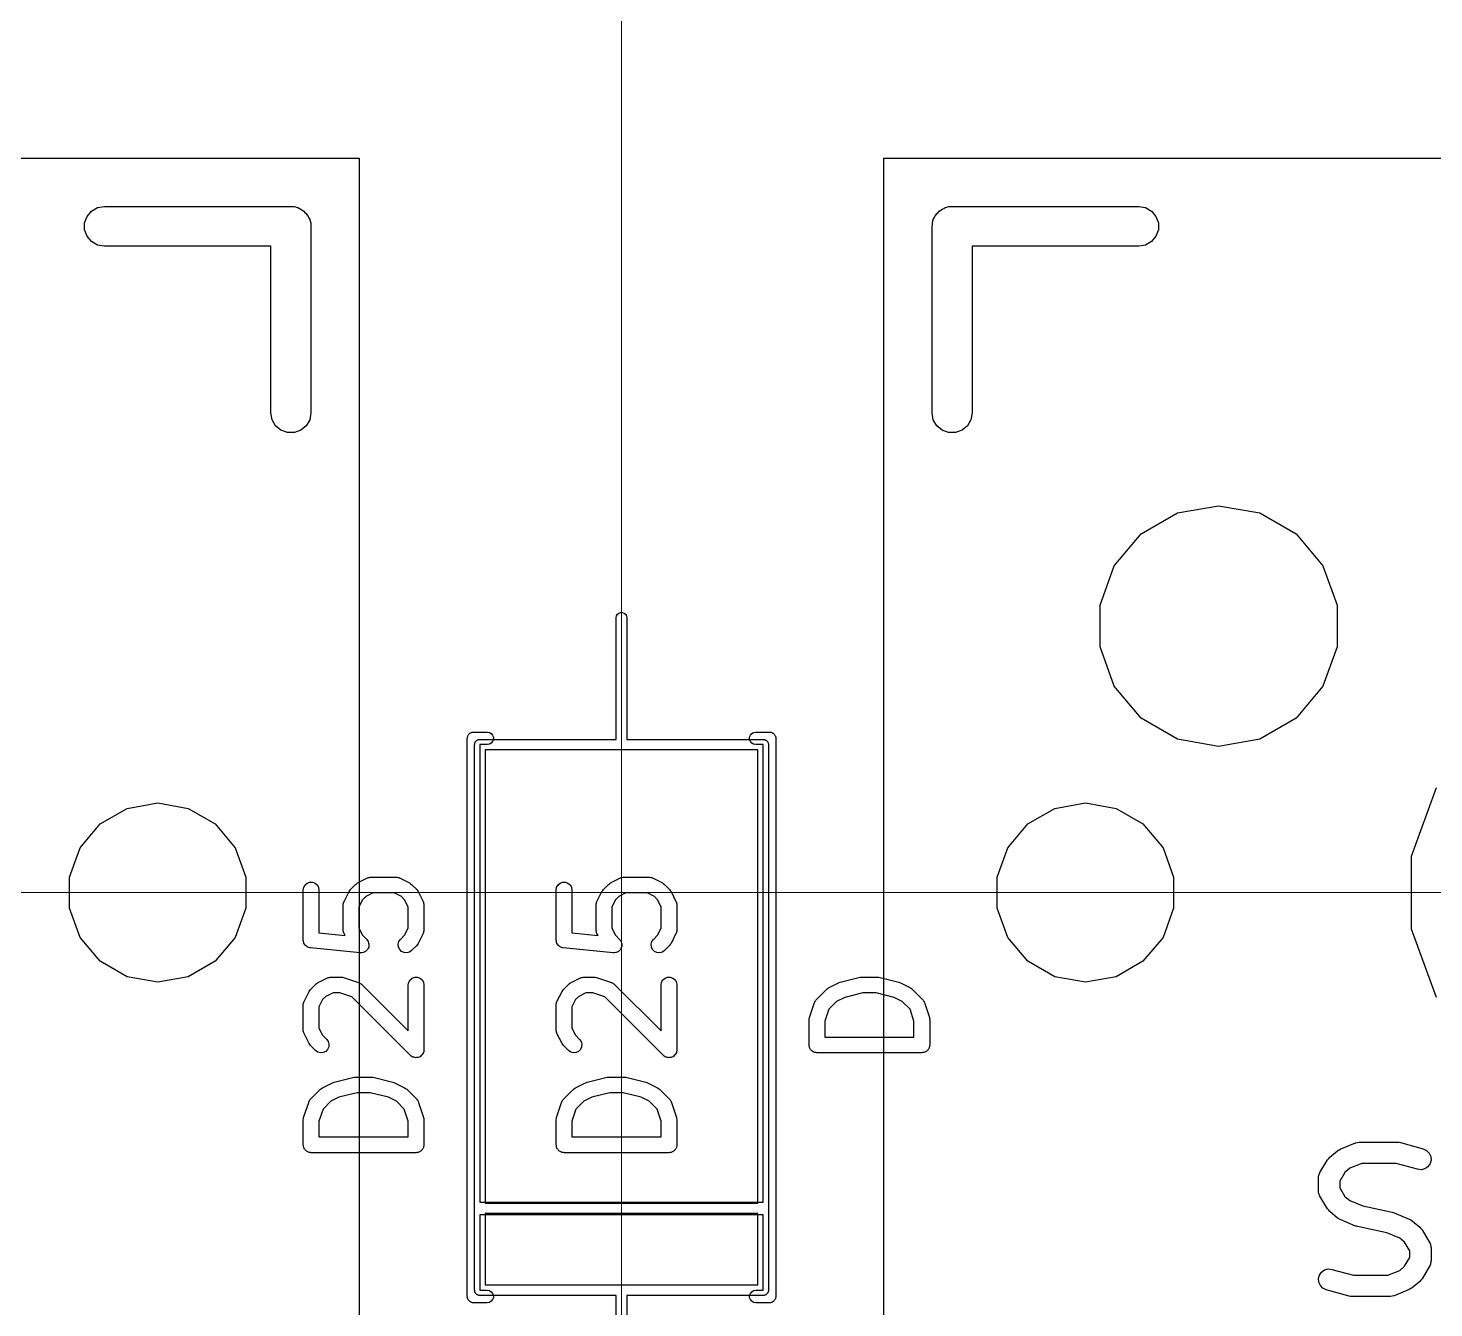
# Model space of a CAD drawing. Header units: millimetres. Extents: x 24 to 200, y 24 to 188.
# Drawn here: x 142.87 to 156.27, y 94.67 to 106.86 of the extents above; entities that cross this region are included whole.
import ezdxf

# ---------------------------------------------------------------- set-up
doc = ezdxf.new("R2010")
doc.units = ezdxf.units.MM
doc.layers.add('3_SwitchPlate', color=6, linetype='Continuous')
doc.layers.add('7_PCBサンプル', color=7, linetype='Continuous')
doc.layers.add('補助線', color=4, linetype='Continuous', lineweight=5, transparency=0.5)

# ---------------------------------------------------------------- blocks, each defined once
blk = doc.blocks.new('hhskb2-F.SilkS')
at = {"layer": '7_PCBサンプル'}
for p, q in [((130.384, -81.6169), (130.407, -81.5547)), ((130.407, -81.5547), (130.45, -81.5041)), ((130.45, -81.5041), (130.507, -81.471)), ((130.507, -81.471), (130.572, -81.4595)), ((130.572, -81.4595), (132.35, -81.4595)), ((132.35, -81.4595), (132.366, -81.4624)), ((132.366, -81.4624), (132.383, -81.4624)), ((132.383, -81.4624), (132.399, -81.4681)), ((132.399, -81.4681), (132.415, -81.471)), ((132.415, -81.471), (132.43, -81.4793)), ((132.43, -81.4793), (132.445, -81.485)), ((132.445, -81.485), (132.458, -81.4957)), ((132.458, -81.4957), (132.472, -81.5041)), ((132.472, -81.5041), (132.483, -81.5168)), ((132.483, -81.5168), (132.496, -81.5275)), ((132.496, -81.5275), (132.504, -81.542)), ((132.504, -81.542), (132.515, -81.5547)), ((132.515, -81.5547), (132.521, -81.5704)), ((132.521, -81.5704), (132.529, -81.5848)), ((138.471, -81.5848), (138.479, -81.5704)), ((138.479, -81.5704), (138.485, -81.5547)), ((138.485, -81.5547), (138.496, -81.542)), ((138.496, -81.542), (138.504, -81.5275)), ((138.504, -81.5275), (138.517, -81.5168)), ((138.517, -81.5168), (138.528, -81.5041)), ((138.528, -81.5041), (138.542, -81.4957)), ((138.542, -81.4957), (138.555, -81.485)), ((138.555, -81.485), (138.57, -81.4793)), ((138.57, -81.4793), (138.585, -81.471)), ((138.585, -81.471), (138.601, -81.4681)), ((138.601, -81.4681), (138.617, -81.4624)), ((138.617, -81.4624), (138.634, -81.4624)), ((138.634, -81.4624), (138.65, -81.4595)), ((138.65, -81.4595), (140.428, -81.4595)), ((140.428, -81.4595), (140.493, -81.471)), ((140.493, -81.471), (140.55, -81.5041)), ((140.55, -81.5041), (140.593, -81.5547)), ((140.593, -81.5547), (140.616, -81.6169)), ((130.384, -81.6831), (130.384, -81.6169)), ((130.407, -81.7452), (130.384, -81.6831)), ((132.529, -81.5848), (132.532, -81.6013)), ((132.532, -81.6013), (132.538, -81.6169)), ((132.538, -81.6169), (132.538, -81.6336)), ((132.538, -81.6336), (132.54, -81.65)), ((132.54, -81.65), (132.54, -83.428)), ((138.459, -81.65), (138.462, -81.6336)), ((138.459, -83.428), (138.459, -81.65)), ((138.462, -81.6169), (138.468, -81.6013)), ((138.462, -81.6336), (138.462, -81.6169)), ((138.468, -81.6013), (138.471, -81.5848)), ((140.616, -81.6831), (140.593, -81.7452)), ((140.616, -81.6169), (140.616, -81.6831)), ((130.45, -81.7959), (130.407, -81.7452)), ((130.507, -81.829), (130.45, -81.7959)), ((130.572, -81.8405), (130.507, -81.829)), ((132.159, -81.8405), (130.572, -81.8405)), ((132.159, -83.428), (132.159, -81.8405)), ((140.428, -81.8405), (138.84, -81.8405)), ((138.84, -81.8405), (138.84, -83.428)), ((140.493, -81.829), (140.428, -81.8405)), ((140.55, -81.7959), (140.493, -81.829)), ((140.593, -81.7452), (140.55, -81.7959)), ((132.171, -83.4932), (132.159, -83.428)), ((132.54, -83.428), (132.529, -83.4932)), ((138.471, -83.4932), (138.459, -83.428)), ((138.84, -83.428), (138.829, -83.4932)), ((132.204, -83.5505), (132.171, -83.4932)), ((132.255, -83.593), (132.204, -83.5505)), ((132.496, -83.5505), (132.445, -83.593)), ((132.529, -83.4932), (132.496, -83.5505)), ((138.504, -83.5505), (138.471, -83.4932)), ((138.555, -83.593), (138.504, -83.5505)), ((138.796, -83.5505), (138.745, -83.593)), ((138.829, -83.4932), (138.796, -83.5505)), ((132.317, -83.6156), (132.255, -83.593)), ((132.383, -83.6156), (132.317, -83.6156)), ((132.445, -83.593), (132.383, -83.6156)), ((138.617, -83.6156), (138.555, -83.593)), ((138.683, -83.6156), (138.617, -83.6156)), ((138.745, -83.593), (138.683, -83.6156)), ((140.452, -84.5811), (140.798, -84.3818)), ((140.798, -84.3818), (141.19, -84.3126)), ((141.19, -84.3126), (141.582, -84.3818)), ((141.582, -84.3818), (141.928, -84.5811)), ((140.196, -84.8863), (140.452, -84.5811)), ((141.928, -84.5811), (142.184, -84.8863)), ((140.06, -85.2608), (140.196, -84.8863)), ((142.184, -84.8863), (142.32, -85.2608)), ((140.06, -85.6592), (140.06, -85.2608)), ((142.32, -85.2608), (142.32, -85.6592)), ((140.196, -86.0337), (140.06, -85.6592)), ((142.32, -85.6592), (142.184, -86.0337)), ((140.452, -86.3389), (140.196, -86.0337)), ((142.184, -86.0337), (141.928, -86.3389)), ((140.798, -86.5382), (140.452, -86.3389)), ((141.928, -86.3389), (141.582, -86.5382)), ((134.03, -86.53), (134.031, -86.5248)), ((134.03, -91.85), (134.03, -86.53)), ((134.031, -86.5196), (134.033, -86.5147)), ((134.031, -86.5248), (134.031, -86.5196)), ((134.033, -86.5147), (134.034, -86.5095)), ((134.034, -86.5095), (134.036, -86.5049)), ((134.036, -86.5049), (134.038, -86.5)), ((134.038, -86.5), (134.041, -86.496)), ((134.041, -86.496), (134.044, -86.4914)), ((134.044, -86.4914), (134.048, -86.4881)), ((134.048, -86.4881), (134.051, -86.484)), ((134.051, -86.484), (134.056, -86.4814)), ((134.056, -86.4814), (134.06, -86.478)), ((134.06, -86.478), (134.065, -86.4762)), ((134.065, -86.4762), (134.069, -86.4736)), ((134.069, -86.4736), (134.075, -86.4727)), ((134.075, -86.4727), (134.08, -86.4709)), ((134.08, -86.4709), (134.085, -86.4709)), ((134.085, -86.4709), (134.09, -86.47)), ((134.09, -86.47), (134.22, -86.47)), ((134.22, -86.47), (134.241, -86.4736)), ((134.241, -86.4736), (134.259, -86.484)), ((134.259, -86.484), (134.272, -86.5)), ((134.272, -86.5), (134.279, -86.5196)), ((134.279, -86.5196), (134.279, -86.5404)), ((136.721, -86.5196), (136.728, -86.5)), ((136.721, -86.5404), (136.721, -86.5196)), ((136.728, -86.5), (136.741, -86.484)), ((136.741, -86.484), (136.759, -86.4736)), ((136.759, -86.4736), (136.78, -86.47)), ((136.78, -86.47), (136.91, -86.47)), ((136.91, -86.47), (136.915, -86.4709)), ((136.915, -86.4709), (136.92, -86.4709)), ((136.92, -86.4709), (136.925, -86.4727)), ((136.925, -86.4727), (136.931, -86.4736)), ((136.931, -86.4736), (136.935, -86.4762)), ((136.935, -86.4762), (136.94, -86.478)), ((136.94, -86.478), (136.944, -86.4814)), ((136.944, -86.4814), (136.949, -86.484)), ((136.949, -86.484), (136.952, -86.4881)), ((136.952, -86.4881), (136.956, -86.4914)), ((136.956, -86.4914), (136.959, -86.496)), ((136.959, -86.496), (136.962, -86.5)), ((136.962, -86.5), (136.964, -86.5049)), ((136.964, -86.5049), (136.966, -86.5095)), ((136.966, -86.5095), (136.967, -86.5147)), ((136.967, -86.5147), (136.969, -86.5196)), ((136.969, -86.5196), (136.969, -86.5248)), ((136.969, -86.5248), (136.97, -86.53)), ((136.97, -86.53), (136.97, -91.85)), ((134.22, -86.59), (134.15, -86.59)), ((134.15, -86.59), (134.15, -90.95)), ((134.241, -86.5864), (134.22, -86.59)), ((134.259, -86.576), (134.241, -86.5864)), ((134.272, -86.56), (134.259, -86.576)), ((134.279, -86.5404), (134.272, -86.56)), ((136.728, -86.56), (136.721, -86.5404)), ((136.741, -86.576), (136.728, -86.56)), ((136.759, -86.5864), (136.741, -86.576)), ((136.78, -86.59), (136.759, -86.5864)), ((136.85, -86.59), (136.78, -86.59)), ((136.85, -90.95), (136.85, -86.59)), ((141.19, -86.6074), (140.798, -86.5382)), ((141.582, -86.5382), (141.19, -86.6074)), ((143.029, -87.6524), (143.267, -86.9992)), ((130.531, -87.3457), (130.788, -87.1974)), ((130.788, -87.1974), (131.08, -87.1458)), ((131.08, -87.1458), (131.372, -87.1974)), ((131.372, -87.1974), (131.629, -87.3457)), ((139.371, -87.3457), (139.628, -87.1974)), ((139.628, -87.1974), (139.92, -87.1458)), ((139.92, -87.1458), (140.212, -87.1974)), ((140.212, -87.1974), (140.469, -87.3457)), ((130.34, -87.5729), (130.531, -87.3457)), ((131.629, -87.3457), (131.82, -87.5729)), ((139.18, -87.5729), (139.371, -87.3457)), ((140.469, -87.3457), (140.66, -87.5729)), ((130.239, -87.8517), (130.34, -87.5729)), ((131.82, -87.5729), (131.921, -87.8517)), ((139.079, -87.8517), (139.18, -87.5729)), ((140.66, -87.5729), (140.761, -87.8517)), ((143.029, -88.3476), (143.029, -87.6524)), ((130.239, -88.1483), (130.239, -87.8517)), ((131.921, -87.8517), (131.921, -88.1483)), ((132.985, -87.9086), (133.08, -87.861)), ((133.08, -87.861), (133.084, -87.8598)), ((133.084, -87.8598), (133.088, -87.8576)), ((133.088, -87.8576), (133.097, -87.8561)), ((133.097, -87.8561), (133.105, -87.8536)), ((133.105, -87.8536), (133.11, -87.8538)), ((133.11, -87.8538), (133.114, -87.8531)), ((133.114, -87.8531), (133.352, -87.8531)), ((133.352, -87.8531), (133.356, -87.8538)), ((133.356, -87.8538), (133.36, -87.8536)), ((133.36, -87.8536), (133.369, -87.8561)), ((133.369, -87.8561), (133.378, -87.8576)), ((133.378, -87.8576), (133.381, -87.8598)), ((133.381, -87.8598), (133.385, -87.861)), ((133.385, -87.861), (133.481, -87.9086)), ((139.079, -88.1483), (139.079, -87.8517)), ((140.761, -87.8517), (140.761, -88.1483)), ((132.467, -87.9757), (132.472, -87.9501)), ((132.467, -88.4519), (132.467, -87.9757)), ((132.472, -87.9501), (132.485, -87.9275)), ((132.485, -87.9275), (132.505, -87.9108)), ((132.505, -87.9108), (132.529, -87.9019)), ((132.529, -87.9019), (132.555, -87.9019)), ((132.555, -87.9019), (132.58, -87.9108)), ((132.58, -87.9108), (132.6, -87.9275)), ((132.6, -87.9275), (132.613, -87.9501)), ((132.613, -87.9501), (132.617, -87.9757)), ((132.617, -87.9757), (132.617, -88.384)), ((132.856, -88.085), (132.904, -87.9898)), ((132.904, -87.9898), (132.911, -87.9801)), ((132.911, -87.9801), (132.918, -87.9703)), ((132.918, -87.9703), (132.966, -87.9227)), ((132.966, -87.9227), (132.975, -87.9158)), ((132.975, -87.9158), (132.985, -87.9086)), ((133.132, -88.0031), (133.063, -88.0374)), ((133.334, -88.0031), (133.132, -88.0031)), ((133.403, -88.0374), (133.334, -88.0031)), ((133.481, -87.9086), (133.49, -87.9158)), ((133.49, -87.9158), (133.5, -87.9227)), ((133.5, -87.9227), (133.548, -87.9703)), ((133.548, -87.9703), (133.555, -87.9801)), ((133.555, -87.9801), (133.562, -87.9898)), ((133.562, -87.9898), (133.609, -88.085)), ((132.848, -88.1186), (132.849, -88.1143)), ((132.848, -88.3567), (132.848, -88.1186)), ((132.849, -88.11), (132.851, -88.1016)), ((132.849, -88.1143), (132.849, -88.11)), ((132.851, -88.1016), (132.853, -88.0929)), ((132.853, -88.0929), (132.855, -88.0892)), ((132.855, -88.0892), (132.856, -88.085)), ((133.033, -88.0678), (132.998, -88.1363)), ((132.998, -88.1363), (132.998, -88.339)), ((133.063, -88.0374), (133.033, -88.0678)), ((133.433, -88.0678), (133.403, -88.0374)), ((133.467, -88.1363), (133.433, -88.0678)), ((133.467, -88.339), (133.467, -88.1363)), ((133.609, -88.085), (133.611, -88.0892)), ((133.611, -88.0892), (133.613, -88.0929)), ((133.613, -88.0929), (133.614, -88.1016)), ((133.614, -88.1016), (133.617, -88.11)), ((133.617, -88.11), (133.617, -88.1143)), ((133.617, -88.1143), (133.617, -88.1186)), ((133.617, -88.1186), (133.617, -88.3567)), ((130.34, -88.4271), (130.239, -88.1483)), ((131.921, -88.1483), (131.82, -88.4271)), ((139.18, -88.4271), (139.079, -88.1483)), ((140.761, -88.1483), (140.66, -88.4271)), ((132.617, -88.384), (132.866, -88.4089)), ((132.849, -88.3609), (132.848, -88.3567)), ((132.849, -88.3652), (132.849, -88.3609)), ((132.851, -88.3737), (132.849, -88.3652)), ((132.853, -88.3823), (132.851, -88.3737)), ((132.855, -88.3861), (132.853, -88.3823)), ((132.856, -88.3902), (132.855, -88.3861)), ((132.866, -88.4089), (132.856, -88.3902)), ((132.998, -88.339), (133.033, -88.4075)), ((133.033, -88.4075), (133.072, -88.4465)), ((133.394, -88.4465), (133.433, -88.4075)), ((133.433, -88.4075), (133.467, -88.339)), ((133.609, -88.3902), (133.562, -88.4854)), ((133.611, -88.3861), (133.609, -88.3902)), ((133.613, -88.3823), (133.611, -88.3861)), ((133.614, -88.3737), (133.613, -88.3823)), ((133.617, -88.3652), (133.614, -88.3737)), ((133.617, -88.3567), (133.617, -88.3609)), ((133.617, -88.3609), (133.617, -88.3652)), ((143.267, -89.0008), (143.029, -88.3476)), ((130.531, -88.6543), (130.34, -88.4271)), ((131.82, -88.4271), (131.629, -88.6543)), ((132.468, -88.4547), (132.467, -88.4519)), ((132.468, -88.4575), (132.468, -88.4547)), ((132.47, -88.4675), (132.468, -88.4575)), ((132.472, -88.4776), (132.47, -88.4675)), ((132.473, -88.48), (132.472, -88.4776)), ((132.474, -88.4828), (132.473, -88.48)), ((132.48, -88.4912), (132.474, -88.4828)), ((132.485, -88.5001), (132.48, -88.4912)), ((132.487, -88.5019), (132.485, -88.5001)), ((132.489, -88.5043), (132.487, -88.5019)), ((132.497, -88.5103), (132.489, -88.5043)), ((132.505, -88.5169), (132.497, -88.5103)), ((132.508, -88.5178), (132.505, -88.5169)), ((132.51, -88.5195), (132.508, -88.5178)), ((132.52, -88.5223), (132.51, -88.5195)), ((132.529, -88.5258), (132.52, -88.5223)), ((132.532, -88.5258), (132.529, -88.5258)), ((132.535, -88.5265), (132.532, -88.5258)), ((133.011, -88.5742), (132.535, -88.5265)), ((133.079, -88.5433), (133.07, -88.5521)), ((133.072, -88.4465), (133.072, -88.4469)), ((133.072, -88.4469), (133.072, -88.4472)), ((133.072, -88.4472), (133.079, -88.4576)), ((133.079, -88.4576), (133.087, -88.4678)), ((133.08, -88.5429), (133.079, -88.5433)), ((133.085, -88.5312), (133.08, -88.5425)), ((133.08, -88.5425), (133.08, -88.5429)), ((133.091, -88.5198), (133.085, -88.5312)), ((133.087, -88.4678), (133.087, -88.4683)), ((133.087, -88.4683), (133.087, -88.4687)), ((133.087, -88.4687), (133.09, -88.4809)), ((133.09, -88.4809), (133.093, -88.493)), ((133.092, -88.5065), (133.091, -88.5189)), ((133.091, -88.5189), (133.091, -88.5194)), ((133.091, -88.5194), (133.091, -88.5198)), ((133.093, -88.4939), (133.092, -88.5065)), ((133.093, -88.493), (133.093, -88.4935)), ((133.093, -88.4935), (133.093, -88.4939)), ((133.372, -88.493), (133.379, -88.4678)), ((133.375, -88.5189), (133.372, -88.493)), ((133.386, -88.5425), (133.375, -88.5189)), ((133.379, -88.4678), (133.394, -88.4465)), ((133.404, -88.561), (133.386, -88.5425)), ((133.548, -88.5049), (133.5, -88.5526)), ((133.555, -88.4951), (133.548, -88.5049)), ((133.562, -88.4854), (133.555, -88.4951)), ((139.371, -88.6543), (139.18, -88.4271)), ((140.66, -88.4271), (140.469, -88.6543)), ((130.788, -88.8026), (130.531, -88.6543)), ((131.629, -88.6543), (131.372, -88.8026)), ((133.012, -88.5741), (133.011, -88.5742)), ((133.024, -88.5731), (133.012, -88.5742)), ((133.012, -88.5742), (133.012, -88.5741)), ((133.037, -88.5722), (133.024, -88.5731)), ((133.038, -88.572), (133.037, -88.5722)), ((133.049, -88.5667), (133.038, -88.572)), ((133.038, -88.572), (133.038, -88.572)), ((133.061, -88.5615), (133.049, -88.5667)), ((133.062, -88.561), (133.061, -88.5612)), ((133.061, -88.5612), (133.061, -88.5615)), ((133.07, -88.5521), (133.062, -88.561)), ((133.428, -88.572), (133.404, -88.561)), ((133.454, -88.5742), (133.428, -88.572)), ((133.479, -88.5675), (133.454, -88.5742)), ((133.5, -88.5526), (133.479, -88.5675)), ((139.628, -88.8026), (139.371, -88.6543)), ((140.469, -88.6543), (140.212, -88.8026)), ((131.08, -88.8541), (130.788, -88.8026)), ((131.372, -88.8026), (131.08, -88.8541)), ((132.703, -88.8122), (132.707, -88.81)), ((132.707, -88.81), (132.716, -88.8085)), ((132.716, -88.8085), (132.724, -88.806)), ((132.724, -88.806), (132.729, -88.8062)), ((132.729, -88.8062), (132.733, -88.8055)), ((132.733, -88.8055), (132.828, -88.8055)), ((132.828, -88.8055), (132.84, -88.8076)), ((132.84, -88.8076), (132.852, -88.8093)), ((132.852, -88.8093), (132.995, -88.8569)), ((133.505, -88.8155), (133.529, -88.8066)), ((133.529, -88.8066), (133.555, -88.8066)), ((133.555, -88.8066), (133.58, -88.8155)), ((139.92, -88.8541), (139.628, -88.8026)), ((140.212, -88.8026), (139.92, -88.8541)), ((132.475, -89.0374), (132.523, -88.9422)), ((132.523, -88.9422), (132.53, -88.9325)), ((132.53, -88.9325), (132.537, -88.9227)), ((132.537, -88.9227), (132.585, -88.8751)), ((132.585, -88.8751), (132.594, -88.8682)), ((132.594, -88.8682), (132.604, -88.861)), ((132.604, -88.861), (132.699, -88.8134)), ((132.699, -88.8134), (132.703, -88.8122)), ((132.995, -88.8569), (132.998, -88.859)), ((132.998, -88.859), (133.003, -88.8601)), ((133.003, -88.8601), (133.01, -88.8652)), ((133.01, -88.8652), (133.018, -88.8693)), ((133.018, -88.8693), (133.02, -88.8726)), ((133.02, -88.8726), (133.024, -88.8751)), ((133.024, -88.8751), (133.467, -89.3185)), ((133.467, -88.8805), (133.472, -88.8548)), ((133.467, -89.3185), (133.467, -88.8805)), ((133.472, -88.8548), (133.485, -88.8323)), ((133.485, -88.8323), (133.505, -88.8155)), ((133.58, -88.8155), (133.6, -88.8323)), ((133.6, -88.8323), (133.613, -88.8548)), ((133.613, -88.8548), (133.617, -88.8805)), ((133.617, -88.8805), (133.617, -89.4995)), ((132.467, -89.071), (132.468, -89.0667)), ((132.467, -89.309), (132.467, -89.071)), ((132.468, -89.0624), (132.47, -89.054)), ((132.468, -89.0667), (132.468, -89.0624)), ((132.47, -89.054), (132.472, -89.0453)), ((132.472, -89.0453), (132.474, -89.0416)), ((132.474, -89.0416), (132.475, -89.0374)), ((132.652, -89.0201), (132.617, -89.0887)), ((132.682, -88.9897), (132.652, -89.0201)), ((132.751, -88.9555), (132.682, -88.9897)), ((132.816, -88.9555), (132.751, -88.9555)), ((132.93, -88.9936), (132.816, -88.9555)), ((133.489, -89.5526), (132.93, -88.9936)), ((132.617, -89.0887), (132.617, -89.2913)), ((132.468, -89.3133), (132.467, -89.309)), ((132.468, -89.3176), (132.468, -89.3133)), ((132.47, -89.326), (132.468, -89.3176)), ((132.472, -89.3347), (132.47, -89.326)), ((132.474, -89.3384), (132.472, -89.3347)), ((132.475, -89.3426), (132.474, -89.3384)), ((132.523, -89.4378), (132.475, -89.3426)), ((132.617, -89.2913), (132.652, -89.3599)), ((132.53, -89.4475), (132.523, -89.4378)), ((132.537, -89.4573), (132.53, -89.4475)), ((132.585, -89.5049), (132.537, -89.4573)), ((132.652, -89.3599), (132.691, -89.3989)), ((132.691, -89.3989), (132.706, -89.4202)), ((132.71, -89.4713), (132.699, -89.4949)), ((132.706, -89.4202), (132.712, -89.4454)), ((132.712, -89.4454), (132.71, -89.4713)), ((132.606, -89.5199), (132.585, -89.5049)), ((132.631, -89.5266), (132.606, -89.5199)), ((132.657, -89.5243), (132.631, -89.5266)), ((132.681, -89.5133), (132.657, -89.5243)), ((132.699, -89.4949), (132.681, -89.5133)), ((133.497, -89.5582), (133.489, -89.5526)), ((133.505, -89.5645), (133.497, -89.5582)), ((133.508, -89.5656), (133.505, -89.5645)), ((133.511, -89.5675), (133.508, -89.5656)), ((133.52, -89.57), (133.511, -89.5675)), ((133.529, -89.5734), (133.52, -89.57)), ((133.533, -89.5734), (133.529, -89.5734)), ((133.536, -89.5742), (133.533, -89.5734)), ((133.546, -89.5734), (133.536, -89.5742)), ((133.555, -89.5734), (133.546, -89.5734)), ((133.559, -89.5723), (133.555, -89.5734)), ((133.562, -89.572), (133.559, -89.5723)), ((133.571, -89.5678), (133.562, -89.572)), ((133.58, -89.5645), (133.571, -89.5678)), ((133.582, -89.5624), (133.58, -89.5645)), ((133.585, -89.561), (133.582, -89.5624)), ((133.592, -89.554), (133.585, -89.561)), ((133.6, -89.5477), (133.592, -89.554)), ((133.601, -89.5449), (133.6, -89.5477)), ((133.604, -89.5425), (133.601, -89.5449)), ((133.608, -89.5337), (133.604, -89.5425)), ((133.613, -89.5252), (133.608, -89.5337)), ((133.615, -89.5189), (133.613, -89.5219)), ((133.613, -89.5219), (133.613, -89.5252)), ((133.616, -89.5092), (133.615, -89.5189)), ((133.617, -89.4995), (133.616, -89.5092)), ((132.537, -89.9703), (132.632, -89.8751)), ((132.632, -89.8751), (132.642, -89.8682)), ((132.642, -89.8682), (132.652, -89.861)), ((132.652, -89.861), (132.747, -89.8134)), ((132.747, -89.8134), (132.755, -89.8111)), ((132.755, -89.8111), (132.762, -89.8077)), ((132.762, -89.8077), (132.953, -89.7601)), ((132.953, -89.7601), (132.962, -89.7595)), ((132.962, -89.7595), (132.971, -89.7579)), ((132.971, -89.7579), (133.114, -89.7579)), ((133.114, -89.7579), (133.123, -89.7595)), ((133.123, -89.7595), (133.132, -89.7601)), ((133.132, -89.7601), (133.322, -89.8077)), ((133.322, -89.8077), (133.33, -89.8111)), ((133.33, -89.8111), (133.338, -89.8134)), ((133.338, -89.8134), (133.433, -89.861)), ((133.433, -89.861), (133.443, -89.8682)), ((133.443, -89.8682), (133.453, -89.8751)), ((133.453, -89.8751), (133.548, -89.9703)), ((132.471, -90.1425), (132.519, -89.9996)), ((132.519, -89.9996), (132.521, -89.9958)), ((132.521, -89.9958), (132.522, -89.9916)), ((132.522, -89.9916), (132.527, -89.9844)), ((132.527, -89.9844), (132.531, -89.9767)), ((132.531, -89.9767), (132.534, -89.9738)), ((132.534, -89.9738), (132.537, -89.9703)), ((132.73, -89.9897), (132.656, -90.0638)), ((132.807, -89.9512), (132.73, -89.9897)), ((132.98, -89.9079), (132.807, -89.9512)), ((133.105, -89.9079), (132.98, -89.9079)), ((133.278, -89.9512), (133.105, -89.9079)), ((133.355, -89.9897), (133.278, -89.9512)), ((133.429, -90.0638), (133.355, -89.9897)), ((133.548, -89.9703), (133.55, -89.9738)), ((133.55, -89.9738), (133.554, -89.9767)), ((133.554, -89.9767), (133.558, -89.9844)), ((133.558, -89.9844), (133.563, -89.9916)), ((133.563, -89.9916), (133.564, -89.9958)), ((133.564, -89.9958), (133.566, -89.9996)), ((133.566, -89.9996), (133.614, -90.1425)), ((132.469, -90.1543), (132.471, -90.1425)), ((132.656, -90.0638), (132.617, -90.1784)), ((133.467, -90.1784), (133.429, -90.0638)), ((133.614, -90.1425), (133.615, -90.1543)), ((132.467, -90.1662), (132.469, -90.1543)), ((132.467, -90.4043), (132.467, -90.1662)), ((132.617, -90.1784), (132.617, -90.3293)), ((133.467, -90.3293), (133.467, -90.1784)), ((133.615, -90.1543), (133.617, -90.1662)), ((133.617, -90.1662), (133.617, -90.4043)), ((132.469, -90.4107), (132.467, -90.4043)), ((132.469, -90.4173), (132.469, -90.4107)), ((132.471, -90.4235), (132.469, -90.4173)), ((132.617, -90.3293), (133.467, -90.3293)), ((133.616, -90.4173), (133.614, -90.4235)), ((133.617, -90.4043), (133.616, -90.4107)), ((133.616, -90.4107), (133.616, -90.4173)), ((142.348, -90.4462), (142.493, -90.3857)), ((142.493, -90.3857), (142.496, -90.3852)), ((142.496, -90.3852), (142.498, -90.3841)), ((142.498, -90.3841), (142.513, -90.3814)), ((142.513, -90.3814), (142.528, -90.378)), ((142.528, -90.378), (142.53, -90.3783)), ((142.53, -90.3783), (142.533, -90.3779)), ((142.533, -90.3779), (142.895, -90.3779)), ((142.895, -90.3779), (142.909, -90.3803)), ((142.909, -90.3803), (142.923, -90.3816)), ((142.923, -90.3816), (143.14, -90.4421)), ((132.472, -90.4299), (132.471, -90.4235)), ((132.475, -90.4356), (132.472, -90.4299)), ((132.477, -90.4418), (132.475, -90.4356)), ((132.482, -90.4468), (132.477, -90.4418)), ((132.485, -90.4525), (132.482, -90.4468)), ((132.49, -90.4567), (132.485, -90.4525)), ((132.494, -90.4617), (132.49, -90.4567)), ((132.5, -90.465), (132.494, -90.4617)), ((132.505, -90.4692), (132.5, -90.465)), ((132.511, -90.4715), (132.505, -90.4692)), ((132.517, -90.4748), (132.511, -90.4715)), ((132.523, -90.4759), (132.517, -90.4748)), ((132.529, -90.4781), (132.523, -90.4759)), ((132.536, -90.4781), (132.529, -90.4781)), ((132.542, -90.4793), (132.536, -90.4781)), ((133.542, -90.4793), (132.542, -90.4793)), ((133.549, -90.4781), (133.542, -90.4793)), ((133.555, -90.4781), (133.549, -90.4781)), ((133.562, -90.4759), (133.555, -90.4781)), ((133.568, -90.4748), (133.562, -90.4759)), ((133.574, -90.4715), (133.568, -90.4748)), ((133.58, -90.4692), (133.574, -90.4715)), ((133.585, -90.465), (133.58, -90.4692)), ((133.591, -90.4617), (133.585, -90.465)), ((133.595, -90.4567), (133.591, -90.4617)), ((133.6, -90.4525), (133.595, -90.4567)), ((133.603, -90.4468), (133.6, -90.4525)), ((133.607, -90.4418), (133.603, -90.4468)), ((133.61, -90.4356), (133.607, -90.4418)), ((133.613, -90.4299), (133.61, -90.4356)), ((133.614, -90.4235), (133.613, -90.4299)), ((142.155, -90.6692), (142.228, -90.5482)), ((142.228, -90.5482), (142.239, -90.5354)), ((142.239, -90.5354), (142.25, -90.5224)), ((142.25, -90.5224), (142.322, -90.4619)), ((142.322, -90.4619), (142.336, -90.4544)), ((142.336, -90.4544), (142.348, -90.4462)), ((143.14, -90.4421), (143.172, -90.4573)), ((143.172, -90.4573), (143.197, -90.4825)), ((143.197, -90.4825), (143.212, -90.5146)), ((143.214, -90.5498), (143.205, -90.5838)), ((143.212, -90.5146), (143.214, -90.5498)), ((142.145, -90.6946), (142.147, -90.6867)), ((142.147, -90.6867), (142.152, -90.6782)), ((142.152, -90.6782), (142.155, -90.6692)), ((142.393, -90.6675), (142.344, -90.7496)), ((142.441, -90.6279), (142.393, -90.6675)), ((142.553, -90.5811), (142.441, -90.6279)), ((142.882, -90.5811), (142.553, -90.5811)), ((143.086, -90.6379), (142.882, -90.5811)), ((143.121, -90.6413), (143.086, -90.6379)), ((143.155, -90.6325), (143.121, -90.6413)), ((143.184, -90.6125), (143.155, -90.6325)), ((143.205, -90.5838), (143.184, -90.6125)), ((142.141, -90.7214), (142.142, -90.7118)), ((142.141, -90.8424), (142.141, -90.7214)), ((142.142, -90.7118), (142.143, -90.7021)), ((142.143, -90.7021), (142.145, -90.6946)), ((142.344, -90.7496), (142.344, -90.8142)), ((142.344, -90.8142), (142.393, -90.8963)), ((134.15, -90.95), (136.85, -90.95)), ((142.142, -90.852), (142.141, -90.8424)), ((142.143, -90.8617), (142.142, -90.852)), ((142.145, -90.8692), (142.143, -90.8617)), ((142.147, -90.8771), (142.145, -90.8692)), ((142.152, -90.8856), (142.147, -90.8771)), ((142.155, -90.8947), (142.152, -90.8856)), ((142.228, -91.0156), (142.155, -90.8947)), ((142.393, -90.8963), (142.441, -90.9359)), ((142.441, -90.9359), (142.563, -90.9868)), ((136.85, -91.07), (134.15, -91.07)), ((134.15, -91.07), (134.15, -91.79)), ((136.85, -91.79), (136.85, -91.07)), ((142.239, -91.0284), (142.228, -91.0156)), ((142.25, -91.0414), (142.239, -91.0284)), ((142.322, -91.1019), (142.25, -91.0414)), ((142.563, -90.9868), (142.844, -91.0453)), ((142.844, -91.0453), (142.853, -91.0489)), ((142.853, -91.0489), (142.862, -91.051)), ((142.862, -91.051), (143.007, -91.1115)), ((142.336, -91.1094), (142.322, -91.1019)), ((142.348, -91.1176), (142.336, -91.1094)), ((142.493, -91.1781), (142.348, -91.1176)), ((142.503, -91.1802), (142.493, -91.1781)), ((142.512, -91.1837), (142.503, -91.1802)), ((142.793, -91.2423), (142.512, -91.1837)), ((143.007, -91.1115), (143.02, -91.1196)), ((143.02, -91.1196), (143.033, -91.1272)), ((143.033, -91.1272), (143.106, -91.1877)), ((143.106, -91.1877), (143.117, -91.2006)), ((143.117, -91.2006), (143.128, -91.2134)), ((143.128, -91.2134), (143.2, -91.3344)), ((142.915, -91.2931), (142.793, -91.2423)), ((142.962, -91.3327), (142.915, -91.2931)), ((143.012, -91.4148), (142.962, -91.3327)), ((143.2, -91.3344), (143.204, -91.3435)), ((143.204, -91.3435), (143.209, -91.3519)), ((143.209, -91.3519), (143.21, -91.3598)), ((142.962, -91.5615), (143.012, -91.4795)), ((143.012, -91.4795), (143.012, -91.4148)), ((143.21, -91.3598), (143.213, -91.3673)), ((143.213, -91.3673), (143.213, -91.3771)), ((143.213, -91.3771), (143.215, -91.3867)), ((143.215, -91.3867), (143.215, -91.5076)), ((142.151, -91.6453), (142.171, -91.6166)), ((142.171, -91.6166), (142.2, -91.5966)), ((142.2, -91.5966), (142.234, -91.5878)), ((142.234, -91.5878), (142.269, -91.5912)), ((142.269, -91.5912), (142.474, -91.6479)), ((142.803, -91.6479), (142.915, -91.6012)), ((142.915, -91.6012), (142.962, -91.5615)), ((143.2, -91.5599), (143.128, -91.6808)), ((143.204, -91.5508), (143.2, -91.5599)), ((143.209, -91.5424), (143.204, -91.5508)), ((143.21, -91.5344), (143.209, -91.5424)), ((143.213, -91.5269), (143.21, -91.5344)), ((143.215, -91.5076), (143.213, -91.5172)), ((143.213, -91.5172), (143.213, -91.5269)), ((142.141, -91.6793), (142.151, -91.6453)), ((142.144, -91.7144), (142.141, -91.6793)), ((142.159, -91.7466), (142.144, -91.7144)), ((142.183, -91.7717), (142.159, -91.7466)), ((142.474, -91.6479), (142.803, -91.6479)), ((143.106, -91.7066), (143.033, -91.7671)), ((143.117, -91.6937), (143.106, -91.7066)), ((143.128, -91.6808), (143.117, -91.6937)), ((134.031, -91.8552), (134.03, -91.85)), ((134.031, -91.8604), (134.031, -91.8552)), ((134.033, -91.8653), (134.031, -91.8604)), ((134.034, -91.8705), (134.033, -91.8653)), ((134.036, -91.8751), (134.034, -91.8705)), ((134.038, -91.88), (134.036, -91.8751)), ((134.041, -91.884), (134.038, -91.88)), ((134.044, -91.8886), (134.041, -91.884)), ((134.048, -91.8919), (134.044, -91.8886)), ((134.051, -91.896), (134.048, -91.8919)), ((134.15, -91.79), (134.22, -91.79)), ((134.22, -91.79), (134.241, -91.7936)), ((134.241, -91.7936), (134.259, -91.804)), ((134.259, -91.804), (134.272, -91.82)), ((134.272, -91.88), (134.259, -91.896)), ((134.272, -91.82), (134.279, -91.8396)), ((134.279, -91.8604), (134.272, -91.88)), ((134.279, -91.8396), (134.279, -91.8604)), ((136.721, -91.8396), (136.728, -91.82)), ((136.721, -91.8604), (136.721, -91.8396)), ((136.728, -91.88), (136.721, -91.8604)), ((136.728, -91.82), (136.741, -91.804)), ((136.741, -91.896), (136.728, -91.88)), ((136.741, -91.804), (136.759, -91.7936)), ((136.759, -91.7936), (136.78, -91.79)), ((136.78, -91.79), (136.85, -91.79)), ((136.952, -91.8919), (136.949, -91.896)), ((136.956, -91.8886), (136.952, -91.8919)), ((136.959, -91.884), (136.956, -91.8886)), ((136.962, -91.88), (136.959, -91.884)), ((136.964, -91.8751), (136.962, -91.88)), ((136.966, -91.8705), (136.964, -91.8751)), ((136.967, -91.8653), (136.966, -91.8705)), ((136.969, -91.8604), (136.967, -91.8653)), ((136.97, -91.85), (136.969, -91.8552)), ((136.969, -91.8552), (136.969, -91.8604)), ((142.215, -91.7869), (142.183, -91.7717)), ((142.433, -91.8474), (142.215, -91.7869)), ((142.446, -91.8487), (142.433, -91.8474)), ((142.46, -91.8511), (142.446, -91.8487)), ((142.823, -91.8511), (142.46, -91.8511)), ((142.825, -91.8507), (142.823, -91.8511)), ((142.828, -91.851), (142.825, -91.8507)), ((142.842, -91.8477), (142.828, -91.851)), ((142.858, -91.845), (142.842, -91.8477)), ((142.86, -91.8438), (142.858, -91.845)), ((142.862, -91.8433), (142.86, -91.8438)), ((143.007, -91.7828), (142.862, -91.8433)), ((143.02, -91.7746), (143.007, -91.7828)), ((143.033, -91.7671), (143.02, -91.7746)), ((134.056, -91.8986), (134.051, -91.896)), ((134.06, -91.902), (134.056, -91.8986)), ((134.065, -91.9038), (134.06, -91.902)), ((134.069, -91.9064), (134.065, -91.9038)), ((134.075, -91.9073), (134.069, -91.9064)), ((134.08, -91.9091), (134.075, -91.9073)), ((134.085, -91.9091), (134.08, -91.9091)), ((134.09, -91.91), (134.085, -91.9091)), ((134.22, -91.91), (134.09, -91.91)), ((134.241, -91.9064), (134.22, -91.91)), ((134.259, -91.896), (134.241, -91.9064)), ((136.759, -91.9064), (136.741, -91.896)), ((136.78, -91.91), (136.759, -91.9064)), ((136.91, -91.91), (136.78, -91.91)), ((136.915, -91.9091), (136.91, -91.91)), ((136.92, -91.9091), (136.915, -91.9091)), ((136.925, -91.9073), (136.92, -91.9091)), ((136.931, -91.9064), (136.925, -91.9073)), ((136.935, -91.9038), (136.931, -91.9064)), ((136.94, -91.902), (136.935, -91.9038)), ((136.944, -91.8986), (136.94, -91.902)), ((136.949, -91.896), (136.944, -91.8986))]:
    blk.add_line(p, q, dxfattribs=at)
blk = doc.blocks.new('hhskb2-F.Fab')
at = {"layer": '7_PCBサンプル'}
for p, q in [((135.45, -85.38), (135.453, -85.3629)), ((135.45, -86.54), (135.45, -85.38)), ((135.453, -85.3629), (135.462, -85.3479)), ((135.462, -85.3479), (135.475, -85.3367)), ((135.475, -85.3367), (135.491, -85.3308)), ((135.491, -85.3308), (135.509, -85.3308)), ((135.509, -85.3308), (135.525, -85.3367)), ((135.525, -85.3367), (135.538, -85.3479)), ((135.538, -85.3479), (135.547, -85.3629)), ((135.547, -85.3629), (135.55, -85.38)), ((135.55, -85.38), (135.55, -86.54)), ((134.1, -86.59), (134.101, -86.5857)), ((134.1, -91.79), (134.1, -86.59)), ((134.101, -86.5813), (134.102, -86.5772)), ((134.101, -86.5857), (134.101, -86.5813)), ((134.102, -86.5772), (134.103, -86.5729)), ((134.103, -86.5729), (134.105, -86.5691)), ((134.105, -86.5691), (134.107, -86.565)), ((134.107, -86.565), (134.11, -86.5616)), ((134.11, -86.5616), (134.112, -86.5579)), ((134.112, -86.5579), (134.115, -86.555)), ((134.115, -86.555), (134.118, -86.5517)), ((134.118, -86.5517), (134.122, -86.5495)), ((134.122, -86.5495), (134.125, -86.5467)), ((134.125, -86.5467), (134.129, -86.5452)), ((134.129, -86.5452), (134.133, -86.543)), ((134.133, -86.543), (134.137, -86.5423)), ((134.137, -86.5423), (134.141, -86.5408)), ((134.141, -86.5408), (134.146, -86.5408)), ((134.146, -86.5408), (134.15, -86.54)), ((134.15, -86.54), (135.45, -86.54)), ((134.2, -86.64), (134.2, -90.96)), ((136.8, -86.64), (134.2, -86.64)), ((135.55, -86.54), (136.85, -86.54)), ((136.8, -90.96), (136.8, -86.64)), ((136.85, -86.54), (136.854, -86.5408)), ((136.854, -86.5408), (136.859, -86.5408)), ((136.859, -86.5408), (136.863, -86.5423)), ((136.863, -86.5423), (136.867, -86.543)), ((136.867, -86.543), (136.871, -86.5452)), ((136.871, -86.5452), (136.875, -86.5467)), ((136.875, -86.5467), (136.878, -86.5495)), ((136.878, -86.5495), (136.882, -86.5517)), ((136.882, -86.5517), (136.885, -86.555)), ((136.885, -86.555), (136.888, -86.5579)), ((136.888, -86.5579), (136.89, -86.5616)), ((136.89, -86.5616), (136.893, -86.565)), ((136.893, -86.565), (136.895, -86.5691)), ((136.895, -86.5691), (136.897, -86.5729)), ((136.897, -86.5729), (136.898, -86.5772)), ((136.898, -86.5772), (136.899, -86.5813)), ((136.899, -86.5813), (136.899, -86.5857)), ((136.899, -86.5857), (136.9, -86.59)), ((136.9, -86.59), (136.9, -91.79)), ((135.395, -87.9086), (135.49, -87.861)), ((135.49, -87.861), (135.494, -87.8598)), ((135.494, -87.8598), (135.498, -87.8576)), ((135.498, -87.8576), (135.507, -87.8561)), ((135.507, -87.8561), (135.515, -87.8536)), ((135.515, -87.8536), (135.52, -87.8538)), ((135.52, -87.8538), (135.524, -87.8531)), ((135.524, -87.8531), (135.762, -87.8531)), ((135.762, -87.8531), (135.766, -87.8538)), ((135.766, -87.8538), (135.77, -87.8536)), ((135.77, -87.8536), (135.779, -87.8561)), ((135.779, -87.8561), (135.788, -87.8576)), ((135.788, -87.8576), (135.791, -87.8598)), ((135.791, -87.8598), (135.795, -87.861)), ((135.795, -87.861), (135.891, -87.9086)), ((134.877, -87.9757), (134.882, -87.9501)), ((134.877, -88.4519), (134.877, -87.9757)), ((134.882, -87.9501), (134.895, -87.9275)), ((134.895, -87.9275), (134.915, -87.9108)), ((134.915, -87.9108), (134.939, -87.9019)), ((134.939, -87.9019), (134.965, -87.9019)), ((134.965, -87.9019), (134.99, -87.9108)), ((134.99, -87.9108), (135.01, -87.9275)), ((135.01, -87.9275), (135.023, -87.9501)), ((135.023, -87.9501), (135.027, -87.9757)), ((135.027, -87.9757), (135.027, -88.384)), ((135.266, -88.085), (135.314, -87.9898)), ((135.314, -87.9898), (135.321, -87.9801)), ((135.321, -87.9801), (135.328, -87.9703)), ((135.328, -87.9703), (135.376, -87.9227)), ((135.376, -87.9227), (135.385, -87.9158)), ((135.385, -87.9158), (135.395, -87.9086)), ((135.542, -88.0031), (135.473, -88.0374)), ((135.744, -88.0031), (135.542, -88.0031)), ((135.813, -88.0374), (135.744, -88.0031)), ((135.891, -87.9086), (135.9, -87.9158)), ((135.9, -87.9158), (135.91, -87.9227)), ((135.91, -87.9227), (135.958, -87.9703)), ((135.958, -87.9703), (135.965, -87.9801)), ((135.965, -87.9801), (135.972, -87.9898)), ((135.972, -87.9898), (136.019, -88.085)), ((135.258, -88.1186), (135.259, -88.1143)), ((135.258, -88.3567), (135.258, -88.1186)), ((135.259, -88.11), (135.261, -88.1016)), ((135.259, -88.1143), (135.259, -88.11)), ((135.261, -88.1016), (135.263, -88.0929)), ((135.263, -88.0929), (135.265, -88.0892)), ((135.265, -88.0892), (135.266, -88.085)), ((135.443, -88.0678), (135.408, -88.1363)), ((135.408, -88.1363), (135.408, -88.339)), ((135.473, -88.0374), (135.443, -88.0678)), ((135.843, -88.0678), (135.813, -88.0374)), ((135.877, -88.1363), (135.843, -88.0678)), ((135.877, -88.339), (135.877, -88.1363)), ((136.019, -88.085), (136.021, -88.0892)), ((136.021, -88.0892), (136.023, -88.0929)), ((136.023, -88.0929), (136.024, -88.1016)), ((136.024, -88.1016), (136.027, -88.11)), ((136.027, -88.11), (136.027, -88.1143)), ((136.027, -88.1143), (136.027, -88.1186)), ((136.027, -88.1186), (136.027, -88.3567)), ((135.027, -88.384), (135.276, -88.4089)), ((135.259, -88.3609), (135.258, -88.3567)), ((135.259, -88.3652), (135.259, -88.3609)), ((135.261, -88.3737), (135.259, -88.3652)), ((135.263, -88.3823), (135.261, -88.3737)), ((135.265, -88.3861), (135.263, -88.3823)), ((135.266, -88.3902), (135.265, -88.3861)), ((135.276, -88.4089), (135.266, -88.3902)), ((135.408, -88.339), (135.443, -88.4075)), ((135.443, -88.4075), (135.482, -88.4465)), ((135.804, -88.4465), (135.843, -88.4075)), ((135.843, -88.4075), (135.877, -88.339)), ((136.019, -88.3902), (135.972, -88.4854)), ((136.021, -88.3861), (136.019, -88.3902)), ((136.023, -88.3823), (136.021, -88.3861)), ((136.024, -88.3737), (136.023, -88.3823)), ((136.027, -88.3652), (136.024, -88.3737)), ((136.027, -88.3567), (136.027, -88.3609)), ((136.027, -88.3609), (136.027, -88.3652)), ((134.878, -88.4547), (134.877, -88.4519)), ((134.878, -88.4575), (134.878, -88.4547)), ((134.88, -88.4675), (134.878, -88.4575)), ((134.882, -88.4776), (134.88, -88.4675)), ((134.883, -88.48), (134.882, -88.4776)), ((134.884, -88.4828), (134.883, -88.48)), ((134.89, -88.4912), (134.884, -88.4828)), ((134.895, -88.5001), (134.89, -88.4912)), ((134.897, -88.5019), (134.895, -88.5001)), ((134.899, -88.5043), (134.897, -88.5019)), ((134.907, -88.5103), (134.899, -88.5043)), ((134.915, -88.5169), (134.907, -88.5103)), ((134.918, -88.5178), (134.915, -88.5169)), ((134.92, -88.5195), (134.918, -88.5178)), ((134.93, -88.5223), (134.92, -88.5195)), ((134.939, -88.5258), (134.93, -88.5223)), ((134.942, -88.5258), (134.939, -88.5258)), ((134.945, -88.5265), (134.942, -88.5258)), ((135.421, -88.5742), (134.945, -88.5265)), ((135.489, -88.5433), (135.48, -88.5521)), ((135.482, -88.4465), (135.482, -88.4469)), ((135.482, -88.4469), (135.482, -88.4472)), ((135.482, -88.4472), (135.489, -88.4576)), ((135.489, -88.4576), (135.497, -88.4678)), ((135.49, -88.5429), (135.489, -88.5433)), ((135.495, -88.5312), (135.49, -88.5425)), ((135.49, -88.5425), (135.49, -88.5429)), ((135.501, -88.5198), (135.495, -88.5312)), ((135.497, -88.4678), (135.497, -88.4683)), ((135.497, -88.4683), (135.497, -88.4687)), ((135.497, -88.4687), (135.5, -88.4809)), ((135.5, -88.4809), (135.503, -88.493)), ((135.502, -88.5065), (135.501, -88.5189)), ((135.501, -88.5189), (135.501, -88.5194)), ((135.501, -88.5194), (135.501, -88.5198)), ((135.503, -88.4939), (135.502, -88.5065)), ((135.503, -88.493), (135.503, -88.4935)), ((135.503, -88.4935), (135.503, -88.4939)), ((135.782, -88.493), (135.789, -88.4678)), ((135.785, -88.5189), (135.782, -88.493)), ((135.796, -88.5425), (135.785, -88.5189)), ((135.789, -88.4678), (135.804, -88.4465)), ((135.814, -88.561), (135.796, -88.5425)), ((135.958, -88.5049), (135.91, -88.5526)), ((135.965, -88.4951), (135.958, -88.5049)), ((135.972, -88.4854), (135.965, -88.4951)), ((135.422, -88.5741), (135.421, -88.5742)), ((135.434, -88.5731), (135.422, -88.5742)), ((135.422, -88.5742), (135.422, -88.5741)), ((135.447, -88.5722), (135.434, -88.5731)), ((135.448, -88.572), (135.447, -88.5722)), ((135.459, -88.5667), (135.448, -88.572)), ((135.448, -88.572), (135.448, -88.572)), ((135.471, -88.5615), (135.459, -88.5667)), ((135.472, -88.561), (135.471, -88.5612)), ((135.471, -88.5612), (135.471, -88.5615)), ((135.48, -88.5521), (135.472, -88.561)), ((135.838, -88.572), (135.814, -88.561)), ((135.864, -88.5742), (135.838, -88.572)), ((135.889, -88.5675), (135.864, -88.5742)), ((135.91, -88.5526), (135.889, -88.5675)), ((135.113, -88.8122), (135.117, -88.81)), ((135.117, -88.81), (135.126, -88.8085)), ((135.126, -88.8085), (135.134, -88.806)), ((135.134, -88.806), (135.139, -88.8062)), ((135.139, -88.8062), (135.143, -88.8055)), ((135.143, -88.8055), (135.238, -88.8055)), ((135.238, -88.8055), (135.25, -88.8076)), ((135.25, -88.8076), (135.262, -88.8093)), ((135.262, -88.8093), (135.405, -88.8569)), ((135.915, -88.8155), (135.939, -88.8066)), ((135.939, -88.8066), (135.965, -88.8066)), ((135.965, -88.8066), (135.99, -88.8155)), ((137.582, -88.8553), (137.773, -88.8077)), ((137.773, -88.8077), (137.782, -88.8071)), ((137.782, -88.8071), (137.791, -88.8055)), ((137.791, -88.8055), (137.934, -88.8055)), ((137.934, -88.8055), (137.943, -88.8071)), ((137.943, -88.8071), (137.952, -88.8077)), ((137.952, -88.8077), (138.142, -88.8553)), ((134.885, -89.0374), (134.933, -88.9422)), ((134.933, -88.9422), (134.94, -88.9325)), ((134.94, -88.9325), (134.947, -88.9227)), ((134.947, -88.9227), (134.995, -88.8751)), ((134.995, -88.8751), (135.004, -88.8682)), ((135.004, -88.8682), (135.014, -88.861)), ((135.014, -88.861), (135.109, -88.8134)), ((135.109, -88.8134), (135.113, -88.8122)), ((135.405, -88.8569), (135.408, -88.859)), ((135.408, -88.859), (135.413, -88.8601)), ((135.413, -88.8601), (135.42, -88.8652)), ((135.42, -88.8652), (135.428, -88.8693)), ((135.428, -88.8693), (135.43, -88.8726)), ((135.43, -88.8726), (135.434, -88.8751)), ((135.434, -88.8751), (135.877, -89.3185)), ((135.877, -88.8805), (135.882, -88.8548)), ((135.877, -89.3185), (135.877, -88.8805)), ((135.882, -88.8548), (135.895, -88.8323)), ((135.895, -88.8323), (135.915, -88.8155)), ((135.99, -88.8155), (136.01, -88.8323)), ((136.01, -88.8323), (136.023, -88.8548)), ((136.023, -88.8548), (136.027, -88.8805)), ((136.027, -88.8805), (136.027, -89.4995)), ((137.357, -89.0179), (137.452, -88.9227)), ((137.452, -88.9227), (137.462, -88.9158)), ((137.462, -88.9158), (137.472, -88.9086)), ((137.472, -88.9086), (137.567, -88.861)), ((137.567, -88.861), (137.575, -88.8587)), ((137.575, -88.8587), (137.582, -88.8553)), ((138.142, -88.8553), (138.15, -88.8587)), ((138.15, -88.8587), (138.158, -88.861)), ((138.158, -88.861), (138.253, -88.9086)), ((138.253, -88.9086), (138.263, -88.9158)), ((138.263, -88.9158), (138.273, -88.9227)), ((138.273, -88.9227), (138.368, -89.0179)), ((134.877, -89.071), (134.878, -89.0667)), ((134.877, -89.309), (134.877, -89.071)), ((134.878, -89.0624), (134.88, -89.054)), ((134.878, -89.0667), (134.878, -89.0624)), ((134.88, -89.054), (134.882, -89.0453)), ((134.882, -89.0453), (134.884, -89.0416)), ((134.884, -89.0416), (134.885, -89.0374)), ((135.062, -89.0201), (135.027, -89.0887)), ((135.092, -88.9897), (135.062, -89.0201)), ((135.161, -88.9555), (135.092, -88.9897)), ((135.226, -88.9555), (135.161, -88.9555)), ((135.34, -88.9936), (135.226, -88.9555)), ((135.899, -89.5526), (135.34, -88.9936)), ((137.291, -89.1901), (137.339, -89.0472)), ((137.339, -89.0472), (137.341, -89.0434)), ((137.341, -89.0434), (137.342, -89.0393)), ((137.342, -89.0393), (137.347, -89.0321)), ((137.347, -89.0321), (137.351, -89.0243)), ((137.351, -89.0243), (137.354, -89.0215)), ((137.354, -89.0215), (137.357, -89.0179)), ((137.55, -89.0374), (137.476, -89.1115)), ((137.627, -88.9989), (137.55, -89.0374)), ((137.8, -88.9555), (137.627, -88.9989)), ((137.925, -88.9555), (137.8, -88.9555)), ((138.098, -88.9989), (137.925, -88.9555)), ((138.175, -89.0374), (138.098, -88.9989)), ((138.249, -89.1115), (138.175, -89.0374)), ((138.368, -89.0179), (138.37, -89.0215)), ((138.37, -89.0215), (138.374, -89.0243)), ((138.374, -89.0243), (138.378, -89.0321)), ((138.378, -89.0321), (138.383, -89.0393)), ((138.383, -89.0393), (138.384, -89.0434)), ((138.384, -89.0434), (138.386, -89.0472)), ((138.386, -89.0472), (138.434, -89.1901)), ((135.027, -89.0887), (135.027, -89.2913)), ((137.287, -89.2138), (137.289, -89.202)), ((137.287, -89.4519), (137.287, -89.2138)), ((137.289, -89.202), (137.291, -89.1901)), ((137.476, -89.1115), (137.437, -89.226)), ((138.287, -89.226), (138.249, -89.1115)), ((138.434, -89.1901), (138.435, -89.202)), ((138.435, -89.202), (138.437, -89.2138)), ((138.437, -89.2138), (138.437, -89.4519)), ((134.878, -89.3133), (134.877, -89.309)), ((134.878, -89.3176), (134.878, -89.3133)), ((134.88, -89.326), (134.878, -89.3176)), ((134.882, -89.3347), (134.88, -89.326)), ((134.884, -89.3384), (134.882, -89.3347)), ((134.885, -89.3426), (134.884, -89.3384)), ((134.933, -89.4378), (134.885, -89.3426)), ((135.027, -89.2913), (135.062, -89.3599)), ((137.437, -89.226), (137.437, -89.3769)), ((138.287, -89.3769), (138.287, -89.226)), ((134.94, -89.4475), (134.933, -89.4378)), ((134.947, -89.4573), (134.94, -89.4475)), ((134.995, -89.5049), (134.947, -89.4573)), ((135.062, -89.3599), (135.101, -89.3989)), ((135.101, -89.3989), (135.116, -89.4202)), ((135.12, -89.4713), (135.109, -89.4949)), ((135.116, -89.4202), (135.122, -89.4454)), ((135.122, -89.4454), (135.12, -89.4713)), ((137.289, -89.4584), (137.287, -89.4519)), ((137.289, -89.4649), (137.289, -89.4584)), ((137.291, -89.4711), (137.289, -89.4649)), ((137.292, -89.4776), (137.291, -89.4711)), ((137.295, -89.4832), (137.292, -89.4776)), ((137.437, -89.3769), (138.287, -89.3769)), ((138.433, -89.4776), (138.43, -89.4832)), ((138.434, -89.4711), (138.433, -89.4776)), ((138.436, -89.4649), (138.434, -89.4711)), ((138.437, -89.4519), (138.436, -89.4584)), ((138.436, -89.4584), (138.436, -89.4649)), ((135.016, -89.5199), (134.995, -89.5049)), ((135.041, -89.5266), (135.016, -89.5199)), ((135.067, -89.5243), (135.041, -89.5266)), ((135.091, -89.5133), (135.067, -89.5243)), ((135.109, -89.4949), (135.091, -89.5133)), ((135.907, -89.5582), (135.899, -89.5526)), ((135.915, -89.5645), (135.907, -89.5582)), ((135.918, -89.5656), (135.915, -89.5645)), ((135.921, -89.5675), (135.918, -89.5656)), ((135.93, -89.57), (135.921, -89.5675)), ((135.939, -89.5734), (135.93, -89.57)), ((135.943, -89.5734), (135.939, -89.5734)), ((135.946, -89.5742), (135.943, -89.5734)), ((135.956, -89.5734), (135.946, -89.5742)), ((135.965, -89.5734), (135.956, -89.5734)), ((135.969, -89.5723), (135.965, -89.5734)), ((135.972, -89.572), (135.969, -89.5723)), ((135.981, -89.5678), (135.972, -89.572)), ((135.99, -89.5645), (135.981, -89.5678)), ((135.992, -89.5624), (135.99, -89.5645)), ((135.995, -89.561), (135.992, -89.5624)), ((136.002, -89.554), (135.995, -89.561)), ((136.01, -89.5477), (136.002, -89.554)), ((136.011, -89.5449), (136.01, -89.5477)), ((136.014, -89.5425), (136.011, -89.5449)), ((136.018, -89.5337), (136.014, -89.5425)), ((136.023, -89.5252), (136.018, -89.5337)), ((136.025, -89.5189), (136.023, -89.5219)), ((136.023, -89.5219), (136.023, -89.5252)), ((136.026, -89.5092), (136.025, -89.5189)), ((136.027, -89.4995), (136.026, -89.5092)), ((137.297, -89.4894), (137.295, -89.4832)), ((137.302, -89.4944), (137.297, -89.4894)), ((137.305, -89.5001), (137.302, -89.4944)), ((137.31, -89.5043), (137.305, -89.5001)), ((137.314, -89.5094), (137.31, -89.5043)), ((137.32, -89.5126), (137.314, -89.5094)), ((137.325, -89.5169), (137.32, -89.5126)), ((137.331, -89.5191), (137.325, -89.5169)), ((137.337, -89.5224), (137.331, -89.5191)), ((137.343, -89.5235), (137.337, -89.5224)), ((137.349, -89.5258), (137.343, -89.5235)), ((137.356, -89.5258), (137.349, -89.5258)), ((137.362, -89.5269), (137.356, -89.5258)), ((138.362, -89.5269), (137.362, -89.5269)), ((138.369, -89.5258), (138.362, -89.5269)), ((138.375, -89.5258), (138.369, -89.5258)), ((138.382, -89.5235), (138.375, -89.5258)), ((138.388, -89.5224), (138.382, -89.5235)), ((138.394, -89.5191), (138.388, -89.5224)), ((138.4, -89.5169), (138.394, -89.5191)), ((138.405, -89.5126), (138.4, -89.5169)), ((138.411, -89.5094), (138.405, -89.5126)), ((138.415, -89.5043), (138.411, -89.5094)), ((138.42, -89.5001), (138.415, -89.5043)), ((138.423, -89.4944), (138.42, -89.5001)), ((138.427, -89.4894), (138.423, -89.4944)), ((138.43, -89.4832), (138.427, -89.4894)), ((134.947, -89.9703), (135.042, -89.8751)), ((135.042, -89.8751), (135.052, -89.8682)), ((135.052, -89.8682), (135.062, -89.861)), ((135.062, -89.861), (135.157, -89.8134)), ((135.157, -89.8134), (135.165, -89.8111)), ((135.165, -89.8111), (135.172, -89.8077)), ((135.172, -89.8077), (135.363, -89.7601)), ((135.363, -89.7601), (135.372, -89.7595)), ((135.372, -89.7595), (135.381, -89.7579)), ((135.381, -89.7579), (135.524, -89.7579)), ((135.524, -89.7579), (135.533, -89.7595)), ((135.533, -89.7595), (135.542, -89.7601)), ((135.542, -89.7601), (135.732, -89.8077)), ((135.732, -89.8077), (135.74, -89.8111)), ((135.74, -89.8111), (135.748, -89.8134)), ((135.748, -89.8134), (135.843, -89.861)), ((135.843, -89.861), (135.853, -89.8682)), ((135.853, -89.8682), (135.863, -89.8751)), ((135.863, -89.8751), (135.958, -89.9703)), ((134.881, -90.1425), (134.929, -89.9996)), ((134.929, -89.9996), (134.931, -89.9958)), ((134.931, -89.9958), (134.932, -89.9916)), ((134.932, -89.9916), (134.937, -89.9844)), ((134.937, -89.9844), (134.941, -89.9767)), ((134.941, -89.9767), (134.944, -89.9738)), ((134.944, -89.9738), (134.947, -89.9703)), ((135.14, -89.9897), (135.066, -90.0638)), ((135.217, -89.9512), (135.14, -89.9897)), ((135.39, -89.9079), (135.217, -89.9512)), ((135.515, -89.9079), (135.39, -89.9079)), ((135.688, -89.9512), (135.515, -89.9079)), ((135.765, -89.9897), (135.688, -89.9512)), ((135.839, -90.0638), (135.765, -89.9897)), ((135.958, -89.9703), (135.96, -89.9738)), ((135.96, -89.9738), (135.964, -89.9767)), ((135.964, -89.9767), (135.968, -89.9844)), ((135.968, -89.9844), (135.973, -89.9916)), ((135.973, -89.9916), (135.974, -89.9958)), ((135.974, -89.9958), (135.976, -89.9996)), ((135.976, -89.9996), (136.024, -90.1425)), ((134.879, -90.1543), (134.881, -90.1425)), ((135.066, -90.0638), (135.027, -90.1784)), ((135.877, -90.1784), (135.839, -90.0638)), ((136.024, -90.1425), (136.025, -90.1543)), ((134.877, -90.1662), (134.879, -90.1543)), ((134.877, -90.4043), (134.877, -90.1662)), ((135.027, -90.1784), (135.027, -90.3293)), ((135.877, -90.3293), (135.877, -90.1784)), ((136.025, -90.1543), (136.027, -90.1662)), ((136.027, -90.1662), (136.027, -90.4043)), ((134.879, -90.4107), (134.877, -90.4043)), ((134.879, -90.4173), (134.879, -90.4107)), ((134.881, -90.4235), (134.879, -90.4173)), ((135.027, -90.3293), (135.877, -90.3293)), ((136.026, -90.4173), (136.024, -90.4235)), ((136.027, -90.4043), (136.026, -90.4107)), ((136.026, -90.4107), (136.026, -90.4173)), ((134.882, -90.4299), (134.881, -90.4235)), ((134.885, -90.4356), (134.882, -90.4299)), ((134.887, -90.4418), (134.885, -90.4356)), ((134.892, -90.4468), (134.887, -90.4418)), ((134.895, -90.4525), (134.892, -90.4468)), ((134.9, -90.4567), (134.895, -90.4525)), ((134.904, -90.4617), (134.9, -90.4567)), ((134.91, -90.465), (134.904, -90.4617)), ((134.915, -90.4692), (134.91, -90.465)), ((134.921, -90.4715), (134.915, -90.4692)), ((134.927, -90.4748), (134.921, -90.4715)), ((134.933, -90.4759), (134.927, -90.4748)), ((134.939, -90.4781), (134.933, -90.4759)), ((134.946, -90.4781), (134.939, -90.4781)), ((134.952, -90.4793), (134.946, -90.4781)), ((135.952, -90.4793), (134.952, -90.4793)), ((135.959, -90.4781), (135.952, -90.4793)), ((135.965, -90.4781), (135.959, -90.4781)), ((135.972, -90.4759), (135.965, -90.4781)), ((135.978, -90.4748), (135.972, -90.4759)), ((135.984, -90.4715), (135.978, -90.4748)), ((135.99, -90.4692), (135.984, -90.4715)), ((135.995, -90.465), (135.99, -90.4692)), ((136.001, -90.4617), (135.995, -90.465)), ((136.005, -90.4567), (136.001, -90.4617)), ((136.01, -90.4525), (136.005, -90.4567)), ((136.013, -90.4468), (136.01, -90.4525)), ((136.017, -90.4418), (136.013, -90.4468)), ((136.02, -90.4356), (136.017, -90.4418)), ((136.023, -90.4299), (136.02, -90.4356)), ((136.024, -90.4235), (136.023, -90.4299)), ((134.2, -90.96), (136.8, -90.96)), ((134.2, -91.06), (134.2, -91.74)), ((136.8, -91.06), (134.2, -91.06)), ((136.8, -91.74), (136.8, -91.06)), ((134.2, -91.74), (136.8, -91.74)), ((134.101, -91.7943), (134.1, -91.79)), ((134.101, -91.7987), (134.101, -91.7943)), ((134.102, -91.8028), (134.101, -91.7987)), ((134.103, -91.8071), (134.102, -91.8028)), ((134.105, -91.8109), (134.103, -91.8071)), ((134.107, -91.815), (134.105, -91.8109)), ((134.11, -91.8184), (134.107, -91.815)), ((134.112, -91.8221), (134.11, -91.8184)), ((134.115, -91.825), (134.112, -91.8221)), ((134.118, -91.8283), (134.115, -91.825)), ((134.122, -91.8305), (134.118, -91.8283)), ((134.125, -91.8333), (134.122, -91.8305)), ((134.129, -91.8348), (134.125, -91.8333)), ((134.133, -91.837), (134.129, -91.8348)), ((134.137, -91.8377), (134.133, -91.837)), ((134.141, -91.8392), (134.137, -91.8377)), ((134.146, -91.8392), (134.141, -91.8392)), ((134.15, -91.84), (134.146, -91.8392)), ((135.45, -91.84), (134.15, -91.84)), ((135.45, -93), (135.45, -91.84)), ((136.85, -91.84), (135.55, -91.84)), ((135.55, -91.84), (135.55, -93)), ((136.854, -91.8392), (136.85, -91.84)), ((136.859, -91.8392), (136.854, -91.8392)), ((136.863, -91.8377), (136.859, -91.8392)), ((136.867, -91.837), (136.863, -91.8377)), ((136.871, -91.8348), (136.867, -91.837)), ((136.875, -91.8333), (136.871, -91.8348)), ((136.878, -91.8305), (136.875, -91.8333)), ((136.882, -91.8283), (136.878, -91.8305)), ((136.885, -91.825), (136.882, -91.8283)), ((136.888, -91.8221), (136.885, -91.825)), ((136.89, -91.8184), (136.888, -91.8221)), ((136.893, -91.815), (136.89, -91.8184)), ((136.895, -91.8109), (136.893, -91.815)), ((136.897, -91.8071), (136.895, -91.8109)), ((136.898, -91.8028), (136.897, -91.8071)), ((136.899, -91.7987), (136.898, -91.8028)), ((136.9, -91.79), (136.899, -91.7943)), ((136.899, -91.7943), (136.899, -91.7987))]:
    blk.add_line(p, q, dxfattribs=at)

msp = doc.modelspace()

# ---------------------------------------------------------------- linework, layer by layer
at = {"layer": '3_SwitchPlate'}
for points in [[(132.025, 91.625), (132.025, 105.625), (146.025, 105.625), (146.025, 91.625)], [(151.025, 91.625), (151.025, 105.625), (165.025, 105.625), (165.025, 91.625)]]:
    msp.add_lwpolyline(points, close=True, dxfattribs=at)
at = {"layer": '7_PCBサンプル', "lineweight": 5, "transparency": 33554687}
for points in [[(129.525, 89.125), (129.525, 108.125), (148.525, 108.125), (148.525, 89.125)], [(148.525, 89.125), (148.525, 108.125), (167.525, 108.125), (167.525, 89.125)]]:
    msp.add_lwpolyline(points, close=True, dxfattribs=at)
at = {"layer": '補助線'}
msp.add_line((45.855, 98.625), (185.21, 98.625), dxfattribs=at)

# ---------------------------------------------------------------- block references
for name in ['hhskb2-F.SilkS', 'hhskb2-F.Fab']:
    msp.add_blockref(name, (13.025, 186.625))

doc.saveas('drawing.dxf')
